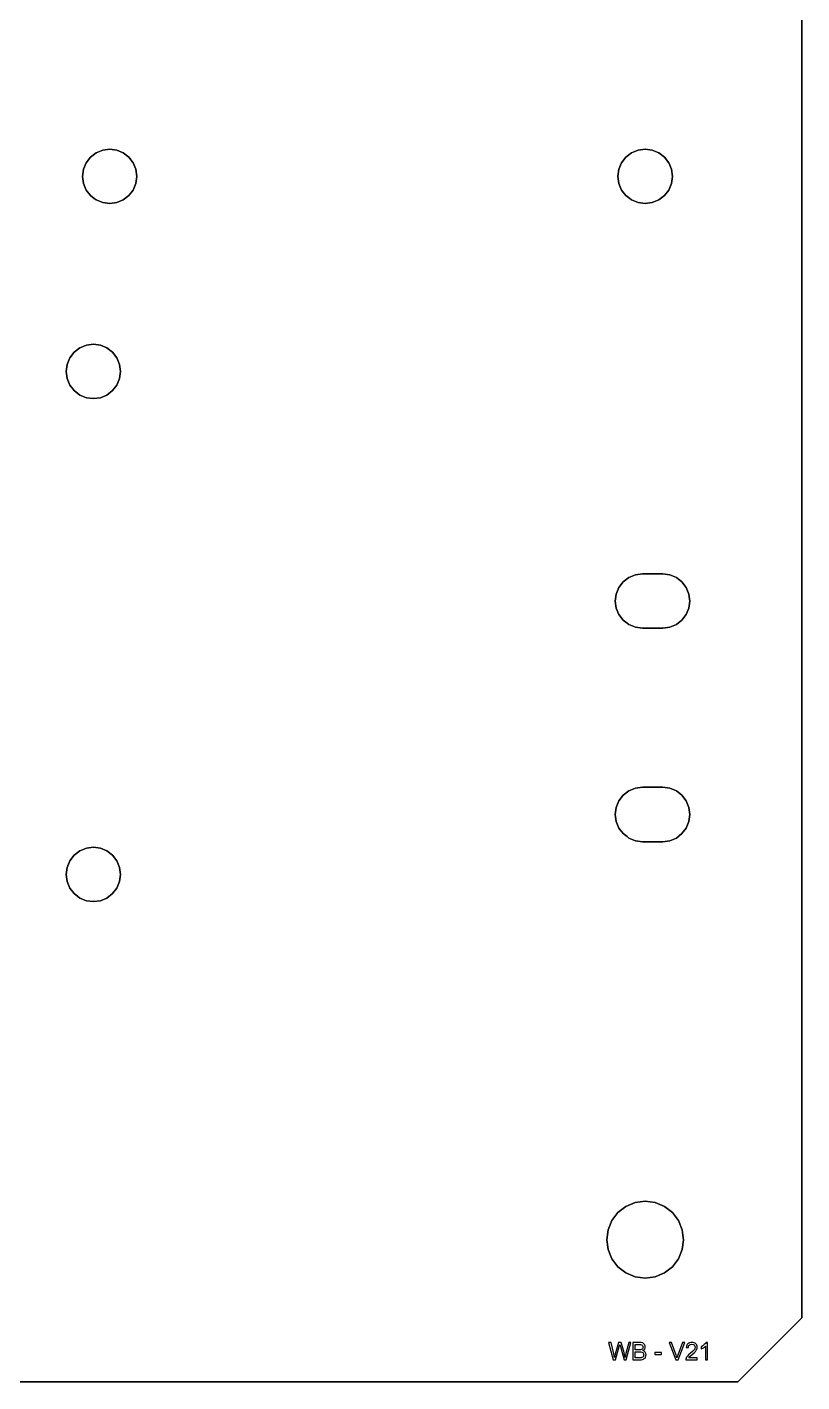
# Model space of a CAD drawing. Header units: metres. Extents: x 0 to 1120, y 0 to 254.
# Drawn here: x 794.8 to 867.5, y 0 to 127 of the extents above; entities that cross this region are included whole.
import ezdxf

# ---------------------------------------------------------------- set-up
doc = ezdxf.new("R2010")
doc.units = ezdxf.units.M

msp = doc.modelspace()

# ---------------------------------------------------------------- linework, layer by layer
at = {"layer": 'Component#3'}
for p, q in [((867.5, 247.94, 6), (867.5, 6, 6)), ((867.5, 6), (867.5, 247.94)), ((800.8, 114.78, 6), (800.39, 114.25, 6)), ((800.39, 114.25), (800.8, 114.78)), ((800.8, 114.78), (801.32, 115.19)), ((801.32, 115.19, 6), (800.8, 114.78, 6)), ((800.8, 114.78), (800.8, 114.78, 6)), ((801.94, 115.44, 6), (801.32, 115.19, 6)), ((801.32, 115.19), (801.94, 115.44)), ((801.32, 115.19, 6), (801.32, 115.19)), ((802.6, 115.53, 6), (801.94, 115.44, 6)), ((801.94, 115.44), (802.6, 115.53)), ((801.94, 115.44), (801.94, 115.44, 6)), ((802.6, 115.53), (802.6, 115.53, 6)), ((802.6, 115.53), (803.26, 115.44)), ((803.26, 115.44, 6), (802.6, 115.53, 6)), ((803.26, 115.44), (803.87, 115.19)), ((803.26, 115.44, 6), (803.26, 115.44)), ((803.87, 115.19, 6), (803.26, 115.44, 6)), ((803.87, 115.19), (804.4, 114.78)), ((803.87, 115.19, 6), (803.87, 115.19)), ((804.4, 114.78, 6), (803.87, 115.19, 6)), ((804.81, 114.25, 6), (804.4, 114.78, 6)), ((804.4, 114.78), (804.4, 114.78, 6)), ((804.4, 114.78), (804.81, 114.25)), ((850.59, 114.25), (851, 114.78)), ((851, 114.78, 6), (850.59, 114.25, 6)), ((851.52, 115.19, 6), (851, 114.78, 6)), ((851, 114.78), (851.52, 115.19)), ((851, 114.78), (851, 114.78, 6)), ((851.52, 115.19), (852.14, 115.44)), ((852.14, 115.44, 6), (851.52, 115.19, 6)), ((851.52, 115.19, 6), (851.52, 115.19)), ((852.14, 115.44), (852.8, 115.53)), ((852.8, 115.53, 6), (852.14, 115.44, 6)), ((852.14, 115.44, 6), (852.14, 115.44)), ((852.8, 115.53), (852.8, 115.53, 6)), ((853.46, 115.44, 6), (852.8, 115.53, 6)), ((852.8, 115.53), (853.46, 115.44)), ((853.46, 115.44), (854.07, 115.19)), ((853.46, 115.44), (853.46, 115.44, 6)), ((854.07, 115.19, 6), (853.46, 115.44, 6)), ((854.6, 114.78, 6), (854.07, 115.19, 6)), ((854.07, 115.19), (854.6, 114.78)), ((854.07, 115.19, 6), (854.07, 115.19)), ((854.6, 114.78, 6), (854.6, 114.78)), ((855.01, 114.25, 6), (854.6, 114.78, 6)), ((854.6, 114.78), (855.01, 114.25)), ((800.14, 113.64, 6), (800.05, 112.98, 6)), ((800.05, 112.98), (800.14, 113.64)), ((800.14, 113.64), (800.39, 114.25)), ((800.39, 114.25, 6), (800.14, 113.64, 6)), ((800.14, 113.64, 6), (800.14, 113.64)), ((800.39, 114.25, 6), (800.39, 114.25)), ((804.81, 114.25), (804.81, 114.25, 6)), ((804.81, 114.25), (805.06, 113.64)), ((805.06, 113.64, 6), (804.81, 114.25, 6)), ((805.06, 113.64), (805.06, 113.64, 6)), ((805.06, 113.64), (805.15, 112.98)), ((805.15, 112.98, 6), (805.06, 113.64, 6)), ((850.34, 113.64, 6), (850.25, 112.98, 6)), ((850.25, 112.98), (850.34, 113.64)), ((850.59, 114.25, 6), (850.34, 113.64, 6)), ((850.34, 113.64), (850.59, 114.25)), ((850.34, 113.64), (850.34, 113.64, 6)), ((850.59, 114.25), (850.59, 114.25, 6)), ((855.01, 114.25), (855.01, 114.25, 6)), ((855.01, 114.25), (855.26, 113.64)), ((855.26, 113.64, 6), (855.01, 114.25, 6)), ((855.26, 113.64, 6), (855.26, 113.64)), ((855.26, 113.64), (855.35, 112.98)), ((855.35, 112.98, 6), (855.26, 113.64, 6)), ((800.05, 112.98, 6), (800.05, 112.98)), ((800.05, 112.98, 6), (800.14, 112.32, 6)), ((800.14, 112.32), (800.05, 112.98)), ((800.14, 112.32, 6), (800.39, 111.7, 6)), ((800.14, 112.32), (800.14, 112.32, 6)), ((800.39, 111.7), (800.14, 112.32)), ((805.06, 112.32), (804.81, 111.7)), ((804.81, 111.7, 6), (805.06, 112.32, 6)), ((805.15, 112.98), (805.06, 112.32)), ((805.06, 112.32, 6), (805.15, 112.98, 6)), ((805.06, 112.32, 6), (805.06, 112.32)), ((805.15, 112.98, 6), (805.15, 112.98)), ((850.25, 112.98, 6), (850.25, 112.98)), ((850.25, 112.98, 6), (850.34, 112.32, 6)), ((850.34, 112.32), (850.25, 112.98)), ((850.34, 112.32, 6), (850.59, 111.7, 6)), ((850.59, 111.7), (850.34, 112.32)), ((850.34, 112.32), (850.34, 112.32, 6)), ((855.26, 112.32), (855.01, 111.7)), ((855.01, 111.7, 6), (855.26, 112.32, 6)), ((855.35, 112.98), (855.26, 112.32)), ((855.26, 112.32, 6), (855.35, 112.98, 6)), ((855.26, 112.32, 6), (855.26, 112.32)), ((855.35, 112.98), (855.35, 112.98, 6)), ((800.39, 111.7, 6), (800.39, 111.7)), ((800.8, 111.18), (800.39, 111.7)), ((800.39, 111.7, 6), (800.8, 111.18, 6)), ((801.15, 110.91), (800.8, 111.18)), ((800.8, 111.18, 6), (801.15, 110.91, 6)), ((800.8, 111.18, 6), (800.8, 111.18)), ((801.32, 110.77), (801.15, 110.91)), ((801.15, 110.91, 6), (801.32, 110.77, 6)), ((801.15, 110.91, 6), (801.15, 110.91)), ((801.32, 110.77), (801.32, 110.77, 6)), ((801.94, 110.52), (801.32, 110.77)), ((801.32, 110.77, 6), (801.94, 110.52, 6)), ((802.6, 110.43), (801.94, 110.52)), ((801.94, 110.52, 6), (802.6, 110.43, 6)), ((801.94, 110.52, 6), (801.94, 110.52)), ((803.26, 110.52), (802.6, 110.43)), ((802.6, 110.43, 6), (803.26, 110.52, 6)), ((803.87, 110.77), (803.26, 110.52)), ((803.26, 110.52, 6), (803.87, 110.77, 6)), ((803.26, 110.52), (803.26, 110.52, 6)), ((804.4, 111.18), (803.87, 110.77)), ((803.87, 110.77, 6), (804.4, 111.18, 6)), ((803.87, 110.77), (803.87, 110.77, 6)), ((804.81, 111.7), (804.4, 111.18)), ((804.4, 111.18, 6), (804.81, 111.7, 6)), ((804.4, 111.18, 6), (804.4, 111.18)), ((804.81, 111.7), (804.81, 111.7, 6)), ((850.59, 111.7, 6), (850.59, 111.7)), ((850.59, 111.7, 6), (851, 111.18, 6)), ((851, 111.18), (850.59, 111.7)), ((851.35, 110.91), (851, 111.18)), ((851, 111.18), (851, 111.18, 6)), ((851, 111.18, 6), (851.35, 110.91, 6)), ((851.35, 110.91, 6), (851.35, 110.91)), ((851.52, 110.77), (851.35, 110.91)), ((851.35, 110.91, 6), (851.52, 110.77, 6)), ((852.14, 110.52), (851.52, 110.77)), ((851.52, 110.77), (851.52, 110.77, 6)), ((851.52, 110.77, 6), (852.14, 110.52, 6)), ((852.8, 110.43), (852.14, 110.52)), ((852.14, 110.52, 6), (852.8, 110.43, 6)), ((852.14, 110.52, 6), (852.14, 110.52)), ((853.46, 110.52), (852.8, 110.43)), ((852.8, 110.43, 6), (853.46, 110.52, 6)), ((853.46, 110.52, 6), (854.07, 110.77, 6)), ((854.07, 110.77), (853.46, 110.52)), ((853.46, 110.52, 6), (853.46, 110.52)), ((854.6, 111.18), (854.07, 110.77)), ((854.07, 110.77, 6), (854.6, 111.18, 6)), ((854.07, 110.77), (854.07, 110.77, 6)), ((855.01, 111.7), (854.6, 111.18)), ((854.6, 111.18, 6), (855.01, 111.7, 6)), ((854.6, 111.18, 6), (854.6, 111.18)), ((855.01, 111.7), (855.01, 111.7, 6)), ((802.6, 110.43), (802.6, 110.43, 6)), ((852.8, 110.43), (852.8, 110.43, 6)), ((798.86, 95.97), (799.27, 96.5)), ((799.27, 96.5, 6), (798.86, 95.97, 6)), ((799.27, 96.5), (799.79, 96.91)), ((799.79, 96.91, 6), (799.27, 96.5, 6)), ((799.27, 96.5), (799.27, 96.5, 6)), ((800.41, 97.16, 6), (799.79, 96.91, 6)), ((799.79, 96.91), (800.41, 97.16)), ((799.79, 96.91, 6), (799.79, 96.91)), ((801.07, 97.25, 6), (800.41, 97.16, 6)), ((800.41, 97.16), (801.07, 97.25)), ((800.41, 97.16, 6), (800.41, 97.16)), ((801.07, 97.25), (801.07, 97.25, 6)), ((801.07, 97.25), (801.73, 97.16)), ((801.73, 97.16, 6), (801.07, 97.25, 6)), ((801.73, 97.16), (802.34, 96.91)), ((802.34, 96.91, 6), (801.73, 97.16, 6)), ((801.73, 97.16, 6), (801.73, 97.16)), ((802.34, 96.91), (802.87, 96.5)), ((802.34, 96.91, 6), (802.34, 96.91)), ((802.87, 96.5, 6), (802.34, 96.91, 6)), ((802.87, 96.5), (803.28, 95.97)), ((802.87, 96.5), (802.87, 96.5, 6)), ((803.28, 95.97, 6), (802.87, 96.5, 6)), ((798.52, 94.7), (798.61, 95.36)), ((798.61, 95.36, 6), (798.52, 94.7, 6)), ((798.86, 95.97, 6), (798.61, 95.36, 6)), ((798.61, 95.36), (798.86, 95.97)), ((798.61, 95.36, 6), (798.61, 95.36)), ((798.86, 95.97), (798.86, 95.97, 6)), ((803.53, 95.36, 6), (803.28, 95.97, 6)), ((803.28, 95.97), (803.28, 95.97, 6)), ((803.28, 95.97), (803.53, 95.36)), ((803.53, 95.36, 6), (803.53, 95.36)), ((803.62, 94.7, 6), (803.53, 95.36, 6)), ((803.53, 95.36), (803.62, 94.7)), ((798.52, 94.7, 6), (798.52, 94.7)), ((798.61, 94.04), (798.52, 94.7)), ((798.52, 94.7, 6), (798.61, 94.04, 6)), ((798.86, 93.42), (798.61, 94.04)), ((798.61, 94.04), (798.61, 94.04, 6)), ((798.61, 94.04, 6), (798.86, 93.42, 6)), ((803.53, 94.04), (803.28, 93.42)), ((803.28, 93.42, 6), (803.53, 94.04, 6)), ((803.53, 94.04, 6), (803.62, 94.7, 6)), ((803.62, 94.7), (803.53, 94.04)), ((803.53, 94.04, 6), (803.53, 94.04)), ((803.62, 94.7), (803.62, 94.7, 6)), ((799.27, 92.9), (798.86, 93.42)), ((798.86, 93.42, 6), (799.27, 92.9, 6)), ((798.86, 93.42, 6), (798.86, 93.42)), ((799.27, 92.9, 6), (799.62, 92.63, 6)), ((799.62, 92.63), (799.27, 92.9)), ((799.27, 92.9, 6), (799.27, 92.9)), ((802.34, 92.49, 6), (802.87, 92.9, 6)), ((802.87, 92.9), (802.34, 92.49)), ((802.87, 92.9, 6), (803.28, 93.42, 6)), ((803.28, 93.42), (802.87, 92.9)), ((802.87, 92.9, 6), (802.87, 92.9)), ((803.28, 93.42), (803.28, 93.42, 6)), ((799.62, 92.63, 6), (799.79, 92.49, 6)), ((799.79, 92.49), (799.62, 92.63)), ((799.62, 92.63), (799.62, 92.63, 6)), ((799.79, 92.49, 6), (800.41, 92.24, 6)), ((800.41, 92.24), (799.79, 92.49)), ((799.79, 92.49), (799.79, 92.49, 6)), ((800.41, 92.24, 6), (801.07, 92.15, 6)), ((801.07, 92.15), (800.41, 92.24)), ((800.41, 92.24), (800.41, 92.24, 6)), ((801.73, 92.24), (801.07, 92.15)), ((801.07, 92.15, 6), (801.73, 92.24, 6)), ((801.07, 92.15, 6), (801.07, 92.15)), ((801.73, 92.24, 6), (802.34, 92.49, 6)), ((802.34, 92.49), (801.73, 92.24)), ((801.73, 92.24), (801.73, 92.24, 6)), ((802.34, 92.49, 6), (802.34, 92.49)), ((850.34, 74.46), (850.75, 74.98)), ((850.75, 74.98, 6), (850.34, 74.46, 6)), ((850.75, 74.98), (851.28, 75.39)), ((851.28, 75.39, 6), (850.75, 74.98, 6)), ((850.75, 74.98, 6), (850.75, 74.98)), ((851.28, 75.39), (851.89, 75.64)), ((851.89, 75.64, 6), (851.28, 75.39, 6)), ((851.28, 75.39), (851.28, 75.39, 6)), ((852.55, 75.73, 6), (851.89, 75.64, 6)), ((851.89, 75.64), (852.55, 75.73)), ((851.89, 75.64, 6), (851.89, 75.64)), ((852.55, 75.73), (852.55, 75.73, 6)), ((854.45, 75.73, 6), (852.55, 75.73, 6)), ((852.55, 75.73), (854.45, 75.73)), ((854.45, 75.73), (855.11, 75.64)), ((855.11, 75.64, 6), (854.45, 75.73, 6)), ((854.45, 75.73, 6), (854.45, 75.73)), ((855.11, 75.64), (855.11, 75.64, 6)), ((855.73, 75.39, 6), (855.11, 75.64, 6)), ((855.11, 75.64), (855.73, 75.39)), ((856.25, 74.98, 6), (855.73, 75.39, 6)), ((855.73, 75.39), (856.25, 74.98)), ((855.73, 75.39, 6), (855.73, 75.39)), ((856.25, 74.98), (856.25, 74.98, 6)), ((856.66, 74.46, 6), (856.25, 74.98, 6)), ((856.25, 74.98), (856.66, 74.46)), ((850, 73.18), (850.09, 73.84)), ((850.09, 73.84, 6), (850, 73.18, 6)), ((850.09, 73.84), (850.34, 74.46)), ((850.34, 74.46, 6), (850.09, 73.84, 6)), ((850.09, 73.84, 6), (850.09, 73.84)), ((850.34, 74.46), (850.34, 74.46, 6)), ((856.66, 74.46), (856.91, 73.84)), ((856.91, 73.84, 6), (856.66, 74.46, 6)), ((856.66, 74.46), (856.66, 74.46, 6)), ((857, 73.18, 6), (856.91, 73.84, 6)), ((856.91, 73.84, 6), (856.91, 73.84)), ((856.91, 73.84), (857, 73.18)), ((850, 73.18), (850, 73.18, 6)), ((850.09, 72.52), (850, 73.18)), ((850, 73.18, 6), (850.09, 72.52, 6)), ((850.09, 72.52, 6), (850.09, 72.52)), ((850.09, 72.52, 6), (850.34, 71.91, 6)), ((850.34, 71.91), (850.09, 72.52)), ((856.91, 72.52), (856.66, 71.91)), ((856.66, 71.91, 6), (856.91, 72.52, 6)), ((856.91, 72.52, 6), (857, 73.18, 6)), ((857, 73.18), (856.91, 72.52)), ((856.91, 72.52, 6), (856.91, 72.52)), ((857, 73.18, 6), (857, 73.18)), ((850.75, 71.38), (850.34, 71.91)), ((850.34, 71.91, 6), (850.75, 71.38, 6)), ((850.34, 71.91), (850.34, 71.91, 6)), ((850.75, 71.38, 6), (851.1, 71.11, 6)), ((851.1, 71.11), (850.75, 71.38)), ((850.75, 71.38, 6), (850.75, 71.38)), ((851.1, 71.11), (851.1, 71.11, 6)), ((851.28, 70.97), (851.1, 71.11)), ((851.1, 71.11, 6), (851.28, 70.97, 6)), ((856.25, 71.38), (855.73, 70.97)), ((855.73, 70.97, 6), (856.25, 71.38, 6)), ((856.25, 71.38, 6), (856.66, 71.91, 6)), ((856.66, 71.91), (856.25, 71.38)), ((856.25, 71.38), (856.25, 71.38, 6)), ((856.66, 71.91), (856.66, 71.91, 6)), ((851.28, 70.97, 6), (851.28, 70.97)), ((851.89, 70.72), (851.28, 70.97)), ((851.28, 70.97, 6), (851.89, 70.72, 6)), ((851.89, 70.72), (851.89, 70.72, 6)), ((852.55, 70.63), (851.89, 70.72)), ((851.89, 70.72, 6), (852.55, 70.63, 6)), ((852.55, 70.63, 6), (854.45, 70.63, 6)), ((854.45, 70.63), (852.55, 70.63)), ((852.55, 70.63), (852.55, 70.63, 6)), ((855.11, 70.72), (854.45, 70.63)), ((854.45, 70.63, 6), (855.11, 70.72, 6)), ((854.45, 70.63), (854.45, 70.63, 6)), ((855.73, 70.97), (855.11, 70.72)), ((855.11, 70.72, 6), (855.73, 70.97, 6)), ((855.11, 70.72, 6), (855.11, 70.72)), ((855.73, 70.97), (855.73, 70.97, 6)), ((850.75, 54.98, 6), (850.34, 54.45, 6)), ((850.34, 54.45), (850.75, 54.98)), ((850.75, 54.98), (851.28, 55.39)), ((851.28, 55.39, 6), (850.75, 54.98, 6)), ((850.75, 54.98), (850.75, 54.98, 6)), ((851.89, 55.64, 6), (851.28, 55.39, 6)), ((851.28, 55.39), (851.89, 55.64)), ((851.28, 55.39), (851.28, 55.39, 6)), ((851.89, 55.64), (852.55, 55.73)), ((852.55, 55.73, 6), (851.89, 55.64, 6)), ((851.89, 55.64, 6), (851.89, 55.64)), ((852.55, 55.73), (852.55, 55.73, 6)), ((854.45, 55.73, 6), (852.55, 55.73, 6)), ((852.55, 55.73), (854.45, 55.73)), ((855.11, 55.64, 6), (854.45, 55.73, 6)), ((854.45, 55.73), (855.11, 55.64)), ((854.45, 55.73, 6), (854.45, 55.73)), ((855.11, 55.64), (855.73, 55.39)), ((855.11, 55.64, 6), (855.11, 55.64)), ((855.73, 55.39, 6), (855.11, 55.64, 6)), ((855.73, 55.39), (855.73, 55.39, 6)), ((855.73, 55.39), (856.25, 54.98)), ((856.25, 54.98, 6), (855.73, 55.39, 6)), ((856.25, 54.98), (856.66, 54.45)), ((856.66, 54.45, 6), (856.25, 54.98, 6)), ((856.25, 54.98, 6), (856.25, 54.98)), ((850.09, 53.84, 6), (850, 53.18, 6)), ((850, 53.18), (850.09, 53.84)), ((850.34, 54.45, 6), (850.09, 53.84, 6)), ((850.09, 53.84), (850.34, 54.45)), ((850.09, 53.84), (850.09, 53.84, 6)), ((850.34, 54.45, 6), (850.34, 54.45)), ((856.66, 54.45), (856.66, 54.45, 6)), ((856.91, 53.84, 6), (856.66, 54.45, 6)), ((856.66, 54.45), (856.91, 53.84)), ((856.91, 53.84), (857, 53.18)), ((857, 53.18, 6), (856.91, 53.84, 6)), ((856.91, 53.84, 6), (856.91, 53.84)), ((850, 53.18, 6), (850, 53.18)), ((850.09, 52.52), (850, 53.18)), ((850, 53.18, 6), (850.09, 52.52, 6)), ((850.09, 52.52), (850.09, 52.52, 6)), ((850.34, 51.91), (850.09, 52.52)), ((850.09, 52.52, 6), (850.34, 51.91, 6)), ((856.91, 52.52), (856.66, 51.91)), ((856.66, 51.91, 6), (856.91, 52.52, 6)), ((856.91, 52.52, 6), (857, 53.18, 6)), ((857, 53.18), (856.91, 52.52)), ((856.91, 52.52), (856.91, 52.52, 6)), ((857, 53.18), (857, 53.18, 6)), ((850.75, 51.38), (850.34, 51.91)), ((850.34, 51.91), (850.34, 51.91, 6)), ((850.34, 51.91, 6), (850.75, 51.38, 6)), ((850.75, 51.38, 6), (850.75, 51.38)), ((851.1, 51.11), (850.75, 51.38)), ((850.75, 51.38, 6), (851.1, 51.11, 6)), ((851.1, 51.11), (851.1, 51.11, 6)), ((851.1, 51.11, 6), (851.28, 50.97, 6)), ((851.28, 50.97), (851.1, 51.11)), ((851.89, 50.72), (851.28, 50.97)), ((851.28, 50.97, 6), (851.89, 50.72, 6)), ((851.28, 50.97), (851.28, 50.97, 6)), ((855.73, 50.97), (855.11, 50.72)), ((855.11, 50.72, 6), (855.73, 50.97, 6)), ((856.25, 51.38), (855.73, 50.97)), ((855.73, 50.97, 6), (856.25, 51.38, 6)), ((855.73, 50.97, 6), (855.73, 50.97)), ((856.66, 51.91), (856.25, 51.38)), ((856.25, 51.38, 6), (856.66, 51.91, 6)), ((856.25, 51.38), (856.25, 51.38, 6)), ((856.66, 51.91, 6), (856.66, 51.91)), ((799.27, 49.36), (799.79, 49.77)), ((799.79, 49.77, 6), (799.27, 49.36, 6)), ((799.79, 49.77), (800.41, 50.02)), ((800.41, 50.02, 6), (799.79, 49.77, 6)), ((799.79, 49.77, 6), (799.79, 49.77)), ((800.41, 50.02), (801.07, 50.11)), ((801.07, 50.11, 6), (800.41, 50.02, 6)), ((800.41, 50.02), (800.41, 50.02, 6)), ((801.07, 50.11), (801.07, 50.11, 6)), ((801.07, 50.11), (801.73, 50.02)), ((801.73, 50.02, 6), (801.07, 50.11, 6)), ((801.73, 50.02), (801.73, 50.02, 6)), ((801.73, 50.02), (802.34, 49.77)), ((802.34, 49.77, 6), (801.73, 50.02, 6)), ((802.87, 49.36, 6), (802.34, 49.77, 6)), ((802.34, 49.77), (802.34, 49.77, 6)), ((802.34, 49.77), (802.87, 49.36)), ((852.55, 50.63), (851.89, 50.72)), ((851.89, 50.72, 6), (852.55, 50.63, 6)), ((851.89, 50.72, 6), (851.89, 50.72)), ((852.55, 50.63, 6), (852.55, 50.63)), ((854.45, 50.63), (852.55, 50.63)), ((852.55, 50.63, 6), (854.45, 50.63, 6)), ((855.11, 50.72), (854.45, 50.63)), ((854.45, 50.63, 6), (855.11, 50.72, 6)), ((854.45, 50.63), (854.45, 50.63, 6)), ((855.11, 50.72, 6), (855.11, 50.72)), ((798.86, 48.83, 6), (798.61, 48.22, 6)), ((798.61, 48.22), (798.86, 48.83)), ((798.86, 48.83), (799.27, 49.36)), ((799.27, 49.36, 6), (798.86, 48.83, 6)), ((798.86, 48.83, 6), (798.86, 48.83)), ((799.27, 49.36), (799.27, 49.36, 6)), ((802.87, 49.36, 6), (802.87, 49.36)), ((802.87, 49.36), (803.28, 48.83)), ((803.28, 48.83, 6), (802.87, 49.36, 6)), ((803.28, 48.83), (803.28, 48.83, 6)), ((803.28, 48.83), (803.53, 48.22)), ((803.53, 48.22, 6), (803.28, 48.83, 6)), ((798.52, 47.56), (798.61, 48.22)), ((798.61, 48.22, 6), (798.52, 47.56, 6)), ((798.61, 46.9), (798.52, 47.56)), ((798.52, 47.56), (798.52, 47.56, 6)), ((798.52, 47.56, 6), (798.61, 46.9, 6)), ((798.61, 48.22), (798.61, 48.22, 6)), ((803.53, 48.22, 6), (803.53, 48.22)), ((803.62, 47.56, 6), (803.53, 48.22, 6)), ((803.53, 48.22), (803.62, 47.56)), ((803.53, 46.9, 6), (803.62, 47.56, 6)), ((803.62, 47.56), (803.53, 46.9)), ((803.62, 47.56), (803.62, 47.56, 6)), ((798.86, 46.28), (798.61, 46.9)), ((798.61, 46.9, 6), (798.86, 46.28, 6)), ((798.61, 46.9, 6), (798.61, 46.9)), ((798.86, 46.28), (798.86, 46.28, 6)), ((799.27, 45.76), (798.86, 46.28)), ((798.86, 46.28, 6), (799.27, 45.76, 6)), ((799.27, 45.76), (799.27, 45.76, 6)), ((799.27, 45.76, 6), (799.62, 45.49, 6)), ((799.62, 45.49), (799.27, 45.76)), ((802.87, 45.76), (802.34, 45.35)), ((802.34, 45.35, 6), (802.87, 45.76, 6)), ((802.87, 45.76, 6), (803.28, 46.28, 6)), ((803.28, 46.28), (802.87, 45.76)), ((802.87, 45.76, 6), (802.87, 45.76)), ((803.53, 46.9), (803.28, 46.28)), ((803.28, 46.28, 6), (803.53, 46.9, 6)), ((803.28, 46.28), (803.28, 46.28, 6)), ((803.53, 46.9), (803.53, 46.9, 6)), ((799.62, 45.49), (799.62, 45.49, 6)), ((799.62, 45.49, 6), (799.79, 45.35, 6)), ((799.79, 45.35), (799.62, 45.49)), ((799.79, 45.35), (799.79, 45.35, 6)), ((800.41, 45.1), (799.79, 45.35)), ((799.79, 45.35, 6), (800.41, 45.1, 6)), ((801.07, 45.01), (800.41, 45.1)), ((800.41, 45.1, 6), (801.07, 45.01, 6)), ((800.41, 45.1), (800.41, 45.1, 6)), ((801.07, 45.01, 6), (801.73, 45.1, 6)), ((801.73, 45.1), (801.07, 45.01)), ((801.07, 45.01, 6), (801.07, 45.01)), ((801.73, 45.1, 6), (802.34, 45.35, 6)), ((802.34, 45.35), (801.73, 45.1)), ((801.73, 45.1), (801.73, 45.1, 6)), ((802.34, 45.35, 6), (802.34, 45.35)), ((851, 16.45), (851.87, 16.81)), ((851.87, 16.81, 6), (851, 16.45, 6)), ((852.8, 16.93, 6), (851.87, 16.81, 6)), ((851.87, 16.81), (852.8, 16.93)), ((851.87, 16.81), (851.87, 16.81, 6)), ((853.73, 16.81, 6), (852.8, 16.93, 6)), ((852.8, 16.93), (853.73, 16.81)), ((852.8, 16.93, 6), (852.8, 16.93)), ((854.6, 16.45, 6), (853.73, 16.81, 6)), ((853.73, 16.81), (854.6, 16.45)), ((853.73, 16.81), (853.73, 16.81, 6)), ((850.25, 15.87, 6), (849.68, 15.13, 6)), ((849.68, 15.13), (850.25, 15.87)), ((850.25, 15.87), (851, 16.45)), ((851, 16.45, 6), (850.25, 15.87, 6)), ((850.25, 15.87), (850.25, 15.87, 6)), ((851, 16.45, 6), (851, 16.45)), ((854.6, 16.45), (855.35, 15.87)), ((855.35, 15.87, 6), (854.6, 16.45, 6)), ((854.6, 16.45, 6), (854.6, 16.45)), ((855.35, 15.87), (855.92, 15.13)), ((855.92, 15.13, 6), (855.35, 15.87, 6)), ((855.35, 15.87, 6), (855.35, 15.87)), ((849.2, 13.33), (849.32, 14.26)), ((849.32, 14.26, 6), (849.2, 13.33, 6)), ((849.32, 14.26), (849.68, 15.13)), ((849.68, 15.13, 6), (849.32, 14.26, 6)), ((849.32, 14.26, 6), (849.32, 14.26)), ((849.68, 15.13), (849.68, 15.13, 6)), ((855.92, 15.13), (855.92, 15.13, 6)), ((856.28, 14.26, 6), (855.92, 15.13, 6)), ((855.92, 15.13), (856.28, 14.26)), ((856.28, 14.26), (856.35, 13.74)), ((856.35, 13.74, 6), (856.28, 14.26, 6)), ((856.28, 14.26, 6), (856.28, 14.26)), ((849.32, 12.4), (849.2, 13.33)), ((849.2, 13.33, 6), (849.32, 12.4, 6)), ((849.2, 13.33), (849.2, 13.33, 6)), ((856.28, 12.4, 6), (856.4, 13.33, 6)), ((856.4, 13.33), (856.28, 12.4)), ((856.35, 13.74), (856.35, 13.74, 6)), ((856.4, 13.33, 6), (856.35, 13.74, 6)), ((856.35, 13.74), (856.4, 13.33)), ((856.4, 13.33, 6), (856.4, 13.33)), ((849.32, 12.4, 6), (849.68, 11.53, 6)), ((849.32, 12.4), (849.32, 12.4, 6)), ((849.68, 11.53), (849.32, 12.4)), ((850.25, 10.78), (849.68, 11.53)), ((849.68, 11.53), (849.68, 11.53, 6)), ((849.68, 11.53, 6), (850.25, 10.78, 6)), ((855.92, 11.53), (855.35, 10.78)), ((855.35, 10.78, 6), (855.92, 11.53, 6)), ((856.28, 12.4), (855.92, 11.53)), ((855.92, 11.53, 6), (856.28, 12.4, 6)), ((855.92, 11.53), (855.92, 11.53, 6)), ((856.28, 12.4, 6), (856.28, 12.4)), ((850.25, 10.78, 6), (850.25, 10.78)), ((850.25, 10.78, 6), (851, 10.21, 6)), ((851, 10.21), (850.25, 10.78)), ((851, 10.21, 6), (851.87, 9.85, 6)), ((851.87, 9.85), (851, 10.21)), ((851, 10.21), (851, 10.21, 6)), ((853.73, 9.85, 6), (854.6, 10.21, 6)), ((854.6, 10.21), (853.73, 9.85)), ((855.35, 10.78), (854.6, 10.21)), ((854.6, 10.21, 6), (855.35, 10.78, 6)), ((854.6, 10.21, 6), (854.6, 10.21)), ((855.35, 10.78), (855.35, 10.78, 6)), ((851.87, 9.85, 6), (851.87, 9.85)), ((851.87, 9.85, 6), (852.8, 9.73, 6)), ((852.8, 9.73), (851.87, 9.85)), ((853.73, 9.85), (852.8, 9.73)), ((852.8, 9.73, 6), (853.73, 9.85, 6)), ((852.8, 9.73), (852.8, 9.73, 6)), ((853.73, 9.85, 6), (853.73, 9.85)), ((861.5, 0), (867.5, 6)), ((867.5, 6, 6), (861.5, 0, 6)), ((867.5, 6), (867.5, 6, 6)), ((849.38, 3.7, 6.02), (849.81, 2.07, 6.02)), ((849.6, 3.7, 6.02), (849.38, 3.7, 6.02)), ((849.85, 2.63, 6.02), (849.6, 3.7, 6.02)), ((849.92, 2.3, 6.02), (849.85, 2.63, 6.02)), ((849.99, 2.6, 6.02), (849.92, 2.3, 6.02)), ((850.3, 3.7, 6.02), (849.99, 2.6, 6.02)), ((850.03, 2.07, 6.02), (850.38, 3.31, 6.02)), ((850.56, 3.7, 6.02), (850.3, 3.7, 6.02)), ((850.38, 3.31, 6.02), (850.42, 3.5, 6.02)), ((850.42, 3.5, 6.02), (850.48, 3.31, 6.02)), ((850.48, 3.31, 6.02), (850.82, 2.07, 6.02)), ((850.79, 2.87, 6.02), (850.56, 3.7, 6.02)), ((850.87, 2.58, 6.02), (850.79, 2.87, 6.02)), ((850.92, 2.3, 6.02), (850.87, 2.58, 6.02)), ((851, 2.65, 6.02), (850.92, 2.3, 6.02)), ((851.26, 3.7, 6.02), (851, 2.65, 6.02)), ((851.03, 2.07, 6.02), (851.47, 3.7, 6.02)), ((851.47, 3.7, 6.02), (851.26, 3.7, 6.02)), ((852.27, 3.7, 6.02), (851.66, 3.7, 6.02)), ((851.66, 3.7, 6.02), (851.66, 2.07, 6.02)), ((851.88, 3.01, 6.02), (851.88, 3.5, 6.02)), ((851.88, 3.5, 6.02), (852.2, 3.5, 6.02)), ((852.23, 3.01, 6.02), (851.88, 3.01, 6.02)), ((851.88, 2.82, 6.02), (852.26, 2.82, 6.02)), ((851.88, 2.26, 6.02), (851.88, 2.82, 6.02)), ((852.2, 3.5, 6.02), (852.35, 3.5, 6.02)), ((852.35, 3.02, 6.02), (852.23, 3.01, 6.02)), ((852.26, 2.82, 6.02), (852.39, 2.81, 6.02)), ((852.44, 3.68, 6.02), (852.27, 3.7, 6.02)), ((852.35, 3.5, 6.02), (852.45, 3.48, 6.02)), ((852.44, 3.03, 6.02), (852.35, 3.02, 6.02)), ((852.39, 2.81, 6.02), (852.49, 2.79, 6.02)), ((852.57, 3.65, 6.02), (852.44, 3.68, 6.02)), ((852.51, 3.06, 6.02), (852.44, 3.03, 6.02)), ((852.45, 3.48, 6.02), (852.52, 3.45, 6.02)), ((852.49, 2.79, 6.02), (852.57, 2.76, 6.02)), ((852.56, 3.11, 6.02), (852.51, 3.06, 6.02)), ((852.52, 3.45, 6.02), (852.56, 3.4, 6.02)), ((852.56, 3.4, 6.02), (852.59, 3.33, 6.02)), ((852.59, 3.18, 6.02), (852.56, 3.11, 6.02)), ((852.67, 3.58, 6.02), (852.57, 3.65, 6.02)), ((852.57, 2.76, 6.02), (852.62, 2.7, 6.02)), ((852.59, 3.33, 6.02), (852.6, 3.25, 6.02)), ((852.6, 3.25, 6.02), (852.59, 3.18, 6.02)), ((852.59, 2.93, 6.02), (852.69, 3, 6.02)), ((852.72, 2.88, 6.02), (852.59, 2.93, 6.02)), ((852.62, 2.7, 6.02), (852.66, 2.63, 6.02)), ((852.66, 2.63, 6.02), (852.67, 2.54, 6.02)), ((852.67, 2.54, 6.02), (852.66, 2.47, 6.02)), ((852.75, 3.49, 6.02), (852.67, 3.58, 6.02)), ((852.69, 3, 6.02), (852.76, 3.08, 6.02)), ((852.81, 2.79, 6.02), (852.72, 2.88, 6.02)), ((852.8, 3.39, 6.02), (852.75, 3.49, 6.02)), ((852.76, 3.08, 6.02), (852.8, 3.18, 6.02)), ((852.81, 3.28, 6.02), (852.8, 3.39, 6.02)), ((852.8, 3.18, 6.02), (852.81, 3.28, 6.02)), ((852.87, 2.67, 6.02), (852.81, 2.79, 6.02)), ((852.89, 2.54, 6.02), (852.87, 2.67, 6.02)), ((852.88, 2.43, 6.02), (852.89, 2.54, 6.02)), ((854.33, 2.76, 6.02), (853.72, 2.76, 6.02)), ((853.72, 2.76, 6.02), (853.72, 2.56, 6.02)), ((853.72, 2.56, 6.02), (854.33, 2.56, 6.02)), ((854.33, 2.56, 6.02), (854.33, 2.76, 6.02)), ((855.04, 3.7, 6.02), (855.67, 2.07, 6.02)), ((855.28, 3.7, 6.02), (855.04, 3.7, 6.02)), ((855.7, 2.51, 6.02), (855.28, 3.7, 6.02)), ((856.31, 3.7, 6.02), (855.87, 2.51, 6.02)), ((855.89, 2.07, 6.02), (856.53, 3.7, 6.02)), ((856.53, 3.7, 6.02), (856.31, 3.7, 6.02)), ((856.67, 3.34, 6.02), (856.66, 3.23, 6.02)), ((856.66, 3.23, 6.02), (856.86, 3.21, 6.02)), ((856.71, 3.43, 6.02), (856.67, 3.34, 6.02)), ((856.75, 3.52, 6.02), (856.71, 3.43, 6.02)), ((856.81, 3.58, 6.02), (856.75, 3.52, 6.02)), ((856.89, 3.63, 6.02), (856.81, 3.58, 6.02)), ((856.86, 3.21, 6.02), (856.88, 3.35, 6.02)), ((856.88, 3.35, 6.02), (856.91, 3.4, 6.02)), ((857.03, 2.67, 6.02), (856.88, 2.54, 6.02)), ((856.97, 3.67, 6.02), (856.89, 3.63, 6.02)), ((856.91, 3.4, 6.02), (856.95, 3.45, 6.02)), ((856.95, 3.45, 6.02), (856.99, 3.49, 6.02)), ((857.07, 3.7, 6.02), (856.97, 3.67, 6.02)), ((856.98, 2.37, 6.02), (857.21, 2.57, 6.02)), ((856.99, 3.49, 6.02), (857.05, 3.52, 6.02)), ((857.26, 2.87, 6.02), (857.03, 2.67, 6.02)), ((857.05, 3.52, 6.02), (857.18, 3.54, 6.02)), ((857.18, 3.7, 6.02), (857.07, 3.7, 6.02)), ((857.29, 3.69, 6.02), (857.18, 3.7, 6.02)), ((857.18, 3.54, 6.02), (857.3, 3.52, 6.02)), ((857.21, 2.57, 6.02), (857.39, 2.74, 6.02)), ((857.39, 3.02, 6.02), (857.26, 2.87, 6.02)), ((857.39, 3.67, 6.02), (857.29, 3.69, 6.02)), ((857.3, 3.52, 6.02), (857.4, 3.46, 6.02)), ((857.48, 3.63, 6.02), (857.39, 3.67, 6.02)), ((857.46, 3.14, 6.02), (857.39, 3.02, 6.02)), ((857.39, 2.74, 6.02), (857.52, 2.86, 6.02)), ((857.4, 3.46, 6.02), (857.46, 3.36, 6.02)), ((857.46, 3.36, 6.02), (857.49, 3.26, 6.02)), ((857.49, 3.26, 6.02), (857.46, 3.14, 6.02)), ((857.55, 3.57, 6.02), (857.48, 3.63, 6.02)), ((857.52, 2.86, 6.02), (857.6, 2.96, 6.02)), ((857.61, 3.5, 6.02), (857.55, 3.57, 6.02)), ((857.6, 2.96, 6.02), (857.65, 3.06, 6.02)), ((857.66, 3.43, 6.02), (857.61, 3.5, 6.02)), ((857.65, 3.06, 6.02), (857.68, 3.15, 6.02)), ((857.68, 3.34, 6.02), (857.66, 3.43, 6.02)), ((857.69, 3.25, 6.02), (857.68, 3.34, 6.02)), ((857.68, 3.15, 6.02), (857.69, 3.25, 6.02)), ((858.22, 3.38, 6.02), (858.06, 3.29, 6.02)), ((858.06, 3.29, 6.02), (858.06, 3.1, 6.02)), ((858.06, 3.1, 6.02), (858.27, 3.2, 6.02)), ((858.35, 3.49, 6.02), (858.22, 3.38, 6.02)), ((858.27, 3.2, 6.02), (858.38, 3.27, 6.02)), ((858.46, 3.6, 6.02), (858.35, 3.49, 6.02)), ((858.38, 3.27, 6.02), (858.46, 3.34, 6.02)), ((858.53, 3.7, 6.02), (858.46, 3.6, 6.02)), ((858.46, 3.34, 6.02), (858.46, 2.07, 6.02)), ((858.66, 3.7, 6.02), (858.53, 3.7, 6.02)), ((858.66, 2.07, 6.02), (858.66, 3.7, 6.02)), ((849.81, 2.07, 6.02), (850.03, 2.07, 6.02)), ((850.82, 2.07, 6.02), (851.03, 2.07, 6.02)), ((851.66, 2.07, 6.02), (852.28, 2.07, 6.02)), ((852.28, 2.26, 6.02), (851.88, 2.26, 6.02)), ((852.43, 2.27, 6.02), (852.28, 2.26, 6.02)), ((852.28, 2.07, 6.02), (852.43, 2.08, 6.02)), ((852.5, 2.29, 6.02), (852.43, 2.27, 6.02)), ((852.43, 2.08, 6.02), (852.55, 2.1, 6.02)), ((852.56, 2.31, 6.02), (852.5, 2.29, 6.02)), ((852.55, 2.1, 6.02), (852.64, 2.13, 6.02)), ((852.6, 2.35, 6.02), (852.56, 2.31, 6.02)), ((852.64, 2.4, 6.02), (852.6, 2.35, 6.02)), ((852.66, 2.47, 6.02), (852.64, 2.4, 6.02)), ((852.64, 2.13, 6.02), (852.72, 2.18, 6.02)), ((852.72, 2.18, 6.02), (852.79, 2.24, 6.02)), ((852.79, 2.24, 6.02), (852.84, 2.33, 6.02)), ((852.84, 2.33, 6.02), (852.88, 2.43, 6.02)), ((855.67, 2.07, 6.02), (855.89, 2.07, 6.02)), ((855.78, 2.25, 6.02), (855.7, 2.51, 6.02)), ((855.87, 2.51, 6.02), (855.78, 2.25, 6.02)), ((856.64, 2.21, 6.02), (856.62, 2.14, 6.02)), ((856.62, 2.14, 6.02), (856.62, 2.07, 6.02)), ((856.62, 2.07, 6.02), (857.69, 2.07, 6.02)), ((856.69, 2.32, 6.02), (856.64, 2.21, 6.02)), ((856.77, 2.42, 6.02), (856.69, 2.32, 6.02)), ((856.88, 2.54, 6.02), (856.77, 2.42, 6.02)), ((856.89, 2.26, 6.02), (856.98, 2.37, 6.02)), ((857.69, 2.26, 6.02), (856.89, 2.26, 6.02)), ((857.69, 2.07, 6.02), (857.69, 2.26, 6.02)), ((858.46, 2.07, 6.02), (858.66, 2.07, 6.02)), ((693.5, 0), (861.5, 0)), ((861.5, 0, 6), (693.5, 0, 6)), ((861.5, 0, 6), (861.5, 0))]:
    msp.add_line(p, q, dxfattribs=at)

doc.saveas('drawing.dxf')
